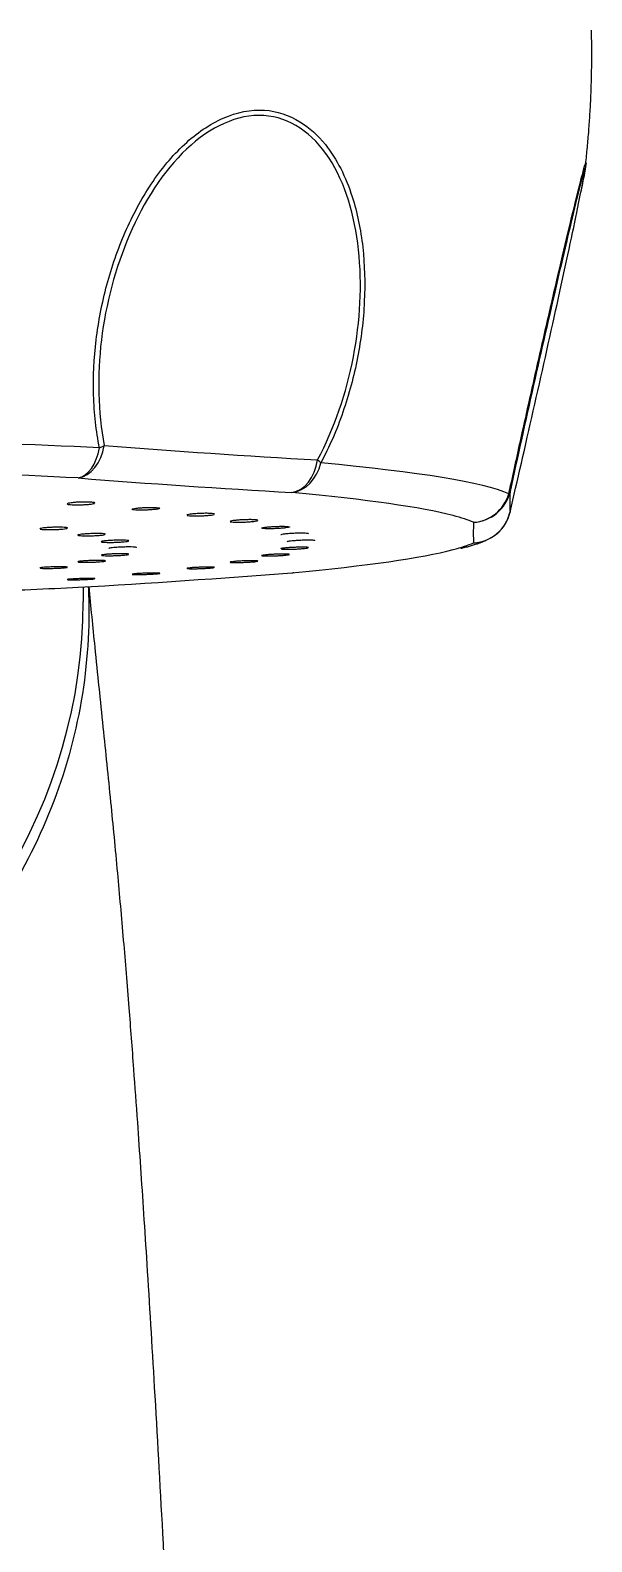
# Model space of a CAD drawing. Extents: x 0 to 1128, y 0 to 827.
# Drawn here: x 261.82 to 276, y 542.89 to 581.02 of the extents above; entities that cross this region are included whole.
import ezdxf

# ---------------------------------------------------------------- set-up
doc = ezdxf.new("R2010")
doc.units = 0
doc.header["$LTSCALE"] = 10
doc.header["$MEASUREMENT"] = 0
doc.layers.add('1', color=7, linetype='CONTINUOUS')

msp = doc.modelspace()

# ---------------------------------------------------------------- linework, layer by layer
at = {"layer": '1', "color": 7, "linetype": 'Continuous'}
for centre, start, end in [((272.958, 569.084), 293.8949, 346.8505), ((268.387, 568.334), 274.5194, 275.2954)]:
    msp.add_arc(centre, 1, start, end, dxfattribs=at)
for centre, major_axis, ratio, start_param, end_param in [((248.159, 569.057), (-26.048, 0), 0.068015, 4.079323, 4.560057), ((263.003, 570.719), (-0.079, -0.997), 0.706171, 0.155693, 1.453709), ((263.003, 570.719), (0.982, 0.19), 0.392732, 5.249742, 5.412721), ((338.433, 1027.065), (112.347, 450.386), 0.703193, 3.258191, 3.274595), ((263.003, 570.719), (-0.05, -0.999), 0.590249, 0.136436, 1.364127), ((268.387, 570.353), (0.056, 0.998), 0.70472, 3.281086, 4.579101), ((268.387, 570.353), (-0.885, 0.466), 0.234157, 3.787186, 3.950164), ((248.159, 568.347), (25.142, 0), 0.068015, 0.93773, 1.418464), ((268.387, 570.353), (-0.092, -0.996), 0.80435, 0.166802, 1.394494), ((248.159, 569.057), (-26.048, 0), 0.068015, 3.293925, 3.774659), ((337.929, 1027.191), (-112.58, -451.32), 0.703193, 0.116598, 0.133002), ((248.159, 568.347), (25.142, 0), 0.068015, 0.253151, 0.633066), ((272.958, 569.602), (1, -0.024), 0.997106, 4.787481, 6.085496), ((272.958, 569.602), (0.977, -0.213), 0.38383, 6.104038, 6.267016), ((375.825, 1020.925), (101.67, 452.915), 0.01493, 3.066978, 3.083382), ((272.958, 569.602), (-0.405, -0.914), 0.986131, 0.47432, 1.702011), ((248.159, 568.347), (25.142, 0), 0.068015, 0.152332, 0.253151), ((375.113, 1021.085), (-101.881, -453.855), 0.01493, 6.208571, 6.224975), ((272.958, 569.084), (-1, -0.03), 0.998195, 1.59234, 2.890356), ((248.159, 568.347), (25.142, 0), 0.068015, 5.650119, 6.029651), ((248.159, 568.347), (25.142, 0), 0.068015, 6.029651, 6.130853), ((272.958, 569.084), (-0.405, 0.914), 0.986131, 2.771427, 3.141595), ((337.929, 1014.98), (-167.305, -434.02), 0.673333, 0.295659, 0.312063), ((268.387, 568.334), (-0.092, 0.996), 0.80435, 3.078944, 3.141595), ((268.387, 568.334), (0.079, -0.997), 0.703631, 6.230811, 6.283197), ((248.159, 568.347), (25.142, 0), 0.068015, 5.230334, 5.345455), ((248.159, 566.604), (-15, 0), 0.938583, 0, 3.141593)]:
    msp.add_ellipse(centre, major_axis=major_axis, ratio=ratio, start_param=start_param, end_param=end_param, dxfattribs=at)
for points, degree in [([(275.843, 577.646), (276.031, 579.331), (275.99, 581.021)], 2), ([(272.688, 567.951), (273.093, 568.04), (273.364, 568.17)], 2), ([(262.708, 567.463), (262.73, 567.465), (262.745, 567.468), (262.755, 567.47)], 3), ([(263.695, 567.624), (263.711, 567.626), (263.721, 567.629), (263.724, 567.631)], 3), ([(266.41, 567.458), (266.433, 567.46), (266.45, 567.462), (266.46, 567.464)], 3), ([(267.529, 567.619), (267.547, 567.621), (267.56, 567.624), (267.565, 567.626)], 3), ([(263.159, 566.977), (263.159, 566.604)], 1)]:
    msp.add_open_spline(points, degree=degree, dxfattribs=at)
for points, knots in [([(269.077, 570.181), (269.922, 571.785), (270.297, 573.739), (270.015, 576.355), (269.776, 577.167), (268.956, 578.422), (268.38, 578.827), (267.054, 578.911), (266.362, 578.582), (265.179, 577.465), (264.688, 576.691), (263.613, 574.194), (263.366, 572.229), (263.693, 570.547)], [0, 0, 0, 0, 0.25, 0.25, 0.375, 0.375, 0.5, 0.5, 0.625, 0.625, 0.75, 0.75, 1, 1, 1, 1]), ([(263.569, 570.485), (263.532, 570.7), (263.458, 571.133), (263.4, 572.039), (263.455, 573.207), (263.726, 574.604), (264.191, 575.947), (264.848, 577.174), (265.689, 578.198), (266.688, 578.881), (267.725, 579.093), (268.619, 578.793), (269.415, 578.069), (269.97, 576.957), (270.253, 575.562), (270.291, 574.176), (270.119, 572.761), (269.806, 571.602), (269.469, 570.722), (269.262, 570.31), (269.159, 570.105)], [0, 0, 0, 0, 0.030925, 0.062393, 0.124655, 0.186847, 0.248867, 0.311288, 0.373942, 0.43667, 0.499585, 0.558364, 0.609289, 0.687378, 0.749769, 0.812162, 0.87525, 0.93778, 0.969186, 1, 1, 1, 1]), ([(273.905, 569.326), (273.952, 569.54), (274.046, 569.973), (274.244, 570.874), (274.502, 572.034), (274.815, 573.414), (275.12, 574.736), (275.402, 575.936), (275.642, 576.93), (275.809, 577.578), (275.851, 577.702), (275.852, 577.673)], [0, 0, 0, 0, 0.061986, 0.125058, 0.249854, 0.37451, 0.498821, 0.623935, 0.749517, 0.875248, 1, 1, 1, 1]), ([(275.831, 577.539), (275.83, 577.596), (275.747, 577.289), (275.483, 576.216), (275.305, 575.461), (274.738, 573.01), (274.3, 571.064), (273.934, 569.383)], [0, 0, 0, 0, 0.249085, 0.249085, 0.49939, 0.49939, 1, 1, 1, 1]), ([(273.934, 568.865), (274.301, 570.436), (274.738, 572.366), (275.311, 574.974), (275.487, 575.788), (275.751, 577.058), (275.832, 577.478), (275.831, 577.539), (275.831, 577.539), (275.831, 577.539)], [0, 0, 0, 0, 0.499392, 0.499392, 0.749087, 0.749087, 0.998783, 0.998783, 1, 1, 1, 1]), ([(275.852, 577.673), (275.852, 577.672), (275.853, 577.644), (275.823, 577.459), (275.75, 577.095), (275.715, 576.925)], [0, 0, 0, 0, 0.006843, 0.603773, 1, 1, 1, 1]), ([(263.382, 569.112), (263.358, 569.114), (263.329, 569.116), (263.264, 569.118), (263.227, 569.118), (263.151, 569.118), (263.109, 569.117), (263.031, 569.114), (262.993, 569.112), (262.922, 569.106), (262.888, 569.103), (262.832, 569.096), (262.808, 569.092), (262.773, 569.084), (262.761, 569.08), (262.75, 569.072), (262.752, 569.068), (262.769, 569.062), (262.783, 569.058), (262.824, 569.053), (262.851, 569.051), (262.911, 569.048), (262.946, 569.047), (263.019, 569.047), (263.059, 569.047), (263.138, 569.05), (263.177, 569.052), (263.251, 569.056), (263.286, 569.059), (263.349, 569.066), (263.376, 569.07), (263.418, 569.077), (263.434, 569.081), (263.443, 569.085)], [0, 0, 0, 0, 0.062233, 0.062233, 0.124298, 0.124298, 0.188507, 0.188507, 0.249601, 0.249601, 0.313065, 0.313065, 0.375312, 0.375312, 0.437748, 0.437748, 0.501109, 0.501109, 0.562534, 0.562534, 0.626192, 0.626192, 0.687509, 0.687509, 0.750763, 0.750763, 0.812838, 0.812838, 0.875255, 0.875255, 0.938911, 0.938911, 1, 1, 1, 1]), ([(263.453, 569.093), (263.453, 569.094), (263.452, 569.096), (263.446, 569.101), (263.436, 569.104), (263.409, 569.109), (263.396, 569.11), (263.382, 569.112)], [0, 0, 0, 0, 0.189377, 0.189377, 0.686936, 0.686936, 1, 1, 1, 1]), ([(265.047, 568.974), (265.027, 568.977), (265.002, 568.979), (264.943, 568.981), (264.908, 568.982), (264.835, 568.982), (264.794, 568.982), (264.716, 568.979), (264.677, 568.977), (264.603, 568.973), (264.566, 568.97), (264.503, 568.963), (264.475, 568.96), (264.432, 568.952), (264.415, 568.948), (264.395, 568.94), (264.392, 568.937), (264.399, 568.929), (264.408, 568.926), (264.44, 568.921), (264.463, 568.918), (264.517, 568.915), (264.549, 568.914), (264.618, 568.913), (264.657, 568.913), (264.734, 568.915), (264.774, 568.916), (264.851, 568.92), (264.888, 568.923), (264.956, 568.929), (264.987, 568.932), (265.037, 568.94), (265.057, 568.944), (265.085, 568.951), (265.093, 568.955), (265.094, 568.963), (265.088, 568.966), (265.069, 568.971), (265.059, 568.973), (265.047, 568.974)], [0, 0, 0, 0, 0.053463, 0.053463, 0.106782, 0.106782, 0.161942, 0.161942, 0.214427, 0.214427, 0.268948, 0.268948, 0.322422, 0.322422, 0.37606, 0.37606, 0.430492, 0.430492, 0.483261, 0.483261, 0.537949, 0.537949, 0.590625, 0.590625, 0.644964, 0.644964, 0.698292, 0.698292, 0.751913, 0.751913, 0.806599, 0.806599, 0.859304, 0.859304, 0.914087, 0.914087, 0.96682, 0.96682, 1, 1, 1, 1]), ([(266.446, 568.824), (266.431, 568.826), (266.409, 568.829), (266.357, 568.832), (266.325, 568.833), (266.256, 568.834), (266.217, 568.833), (266.14, 568.832), (266.1, 568.83), (266.023, 568.826), (265.985, 568.823), (265.916, 568.817), (265.886, 568.814), (265.834, 568.807), (265.813, 568.803), (265.784, 568.796), (265.775, 568.792), (265.773, 568.787), (265.773, 568.787), (265.773, 568.786)], [0, 0, 0, 0, 0.121615, 0.121615, 0.242902, 0.242902, 0.368378, 0.368378, 0.487768, 0.487768, 0.611788, 0.611788, 0.733429, 0.733429, 0.855442, 0.855442, 0.979262, 0.979262, 1, 1, 1, 1]), ([(265.788, 568.778), (265.788, 568.778), (265.788, 568.778), (265.799, 568.776), (265.818, 568.773), (265.864, 568.769), (265.893, 568.768), (265.957, 568.766), (265.994, 568.766), (266.07, 568.767), (266.11, 568.768), (266.187, 568.772), (266.226, 568.774), (266.299, 568.779), (266.333, 568.783), (266.39, 568.789), (266.414, 568.793), (266.451, 568.801), (266.464, 568.805), (266.469, 568.808)], [0, 0, 0, 0, 0.000242, 0.000242, 0.127237, 0.127237, 0.249562, 0.249562, 0.375749, 0.375749, 0.499587, 0.499587, 0.624105, 0.624105, 0.751096, 0.751096, 0.873488, 0.873488, 1, 1, 1, 1]), ([(266.473, 568.812), (266.473, 568.814), (266.471, 568.817), (266.462, 568.82), (266.455, 568.822), (266.446, 568.824)], [0, 0, 0, 0, 0.490899, 0.490899, 1, 1, 1, 1]), ([(267.556, 568.663), (267.546, 568.665), (267.529, 568.668), (267.484, 568.671), (267.456, 568.672), (267.392, 568.674), (267.355, 568.674), (267.28, 568.673), (267.241, 568.672), (267.163, 568.668), (267.123, 568.666), (267.05, 568.661), (267.016, 568.657), (266.958, 568.651), (266.933, 568.647), (266.894, 568.64), (266.881, 568.636), (266.871, 568.631), (266.869, 568.629), (266.87, 568.627)], [0, 0, 0, 0, 0.116544, 0.116544, 0.232774, 0.232774, 0.353018, 0.353018, 0.46743, 0.46743, 0.586279, 0.586279, 0.702848, 0.702848, 0.819774, 0.819774, 0.93843, 0.93843, 1, 1, 1, 1]), ([(266.874, 568.623), (266.874, 568.623), (266.874, 568.623), (266.881, 568.62), (266.894, 568.617), (266.933, 568.613), (266.957, 568.611), (267.016, 568.609), (267.05, 568.609), (267.123, 568.609), (267.162, 568.61), (267.24, 568.613), (267.28, 568.615), (267.355, 568.62), (267.392, 568.623), (267.455, 568.629), (267.483, 568.632), (267.528, 568.639), (267.546, 568.643), (267.556, 568.647)], [0, 0, 0, 0, 0.000242, 0.000242, 0.127237, 0.127237, 0.249562, 0.249562, 0.375751, 0.375751, 0.499589, 0.499589, 0.624107, 0.624107, 0.751099, 0.751099, 0.873492, 0.873492, 1, 1, 1, 1]), ([(267.569, 568.655), (267.569, 568.655), (267.569, 568.656), (267.567, 568.659), (267.563, 568.661), (267.556, 568.663)], [0, 0, 0, 0, 0.273259, 0.273259, 1, 1, 1, 1]), ([(262.742, 568.472), (262.728, 568.475), (262.707, 568.477), (262.657, 568.481), (262.626, 568.482), (262.558, 568.483), (262.52, 568.483), (262.442, 568.482), (262.403, 568.481), (262.326, 568.478), (262.287, 568.476), (262.217, 568.471), (262.186, 568.468), (262.132, 568.462), (262.11, 568.458), (262.078, 568.451), (262.069, 568.448), (262.065, 568.443), (262.065, 568.442), (262.065, 568.442)], [0, 0, 0, 0, 0.120372, 0.120372, 0.24042, 0.24042, 0.364603, 0.364603, 0.482723, 0.482723, 0.605402, 0.605402, 0.725677, 0.725677, 0.846332, 0.846332, 0.968805, 0.968805, 1, 1, 1, 1]), ([(262.077, 568.435), (262.077, 568.435), (262.077, 568.435), (262.087, 568.432), (262.104, 568.429), (262.149, 568.425), (262.176, 568.424), (262.239, 568.422), (262.276, 568.421), (262.351, 568.422), (262.39, 568.423), (262.468, 568.425), (262.508, 568.427), (262.581, 568.432), (262.616, 568.434), (262.675, 568.44), (262.7, 568.444), (262.739, 568.45), (262.753, 568.454), (262.759, 568.457)], [0, 0, 0, 0, 0.000258, 0.000258, 0.127296, 0.127296, 0.249691, 0.249691, 0.375931, 0.375931, 0.499784, 0.499784, 0.62429, 0.62429, 0.75122, 0.75122, 0.873545, 0.873545, 1, 1, 1, 1]), ([(262.765, 568.462), (262.765, 568.464), (262.763, 568.466), (262.757, 568.469), (262.75, 568.471), (262.742, 568.472)], [0, 0, 0, 0, 0.447688, 0.447688, 1, 1, 1, 1]), ([(263.718, 568.311), (263.71, 568.314), (263.695, 568.316), (263.655, 568.32), (263.628, 568.322), (263.568, 568.324), (263.532, 568.324), (263.458, 568.324), (263.419, 568.323), (263.341, 568.321), (263.301, 568.319), (263.226, 568.315), (263.191, 568.312), (263.13, 568.307), (263.102, 568.303), (263.06, 568.297), (263.044, 568.293), (263.029, 568.288), (263.026, 568.286), (263.026, 568.283)], [0, 0, 0, 0, 0.114219, 0.114219, 0.22813, 0.22813, 0.345965, 0.345965, 0.458046, 0.458046, 0.574453, 0.574453, 0.68858, 0.68858, 0.803067, 0.803067, 0.919279, 0.919279, 1, 1, 1, 1]), ([(263.028, 568.281), (263.028, 568.281), (263.028, 568.281), (263.032, 568.278), (263.043, 568.275), (263.077, 568.271), (263.1, 568.269), (263.154, 568.266), (263.187, 568.265), (263.258, 568.265), (263.297, 568.265), (263.374, 568.267), (263.414, 568.268), (263.491, 568.272), (263.529, 568.275), (263.595, 568.28), (263.625, 568.283), (263.674, 568.289), (263.693, 568.293), (263.706, 568.296)], [0, 0, 0, 0, 0.000257, 0.000257, 0.127296, 0.127296, 0.249691, 0.249691, 0.375932, 0.375932, 0.499785, 0.499785, 0.624291, 0.624291, 0.751221, 0.751221, 0.873547, 0.873547, 1, 1, 1, 1]), ([(263.725, 568.305), (263.725, 568.305), (263.726, 568.305), (263.726, 568.308), (263.723, 568.309), (263.718, 568.311)], [0, 0, 0, 0, 0.075695, 0.075695, 1, 1, 1, 1]), ([(268.361, 568.493), (268.355, 568.496), (268.343, 568.498), (268.307, 568.502), (268.282, 568.504), (268.225, 568.506), (268.19, 568.506), (268.118, 568.506), (268.08, 568.505), (268.002, 568.502), (267.962, 568.5), (267.886, 568.495), (267.849, 568.492), (267.785, 568.486), (267.756, 568.483), (267.709, 568.476), (267.691, 568.472), (267.669, 568.466), (267.664, 568.462), (267.667, 568.456), (267.675, 568.454), (267.705, 568.449), (267.726, 568.447), (267.777, 568.445), (267.808, 568.444), (267.877, 568.444), (267.914, 568.444), (267.991, 568.446), (268.031, 568.448), (268.109, 568.452), (268.148, 568.455), (268.216, 568.461), (268.247, 568.464), (268.3, 568.47), (268.323, 568.474), (268.352, 568.481), (268.361, 568.484), (268.365, 568.489), (268.365, 568.491), (268.361, 568.493)], [0, 0, 0, 0, 0.053463, 0.053463, 0.106782, 0.106782, 0.161942, 0.161942, 0.214427, 0.214427, 0.268948, 0.268948, 0.322422, 0.322422, 0.37606, 0.37606, 0.430492, 0.430492, 0.483261, 0.483261, 0.537949, 0.537949, 0.590625, 0.590625, 0.644964, 0.644964, 0.698292, 0.698292, 0.751913, 0.751913, 0.806599, 0.806599, 0.859304, 0.859304, 0.914087, 0.914087, 0.96682, 0.96682, 1, 1, 1, 1]), ([(268.847, 568.318), (268.846, 568.321), (268.839, 568.324), (268.811, 568.328), (268.791, 568.329), (268.741, 568.332), (268.71, 568.332), (268.642, 568.332), (268.605, 568.332), (268.529, 568.33), (268.488, 568.328), (268.41, 568.324), (268.372, 568.322), (268.302, 568.316), (268.27, 568.313), (268.216, 568.307), (268.193, 568.303), (268.162, 568.297), (268.152, 568.293), (268.148, 568.29), (268.147, 568.289), (268.147, 568.288)], [0, 0, 0, 0, 0.107336, 0.107336, 0.214382, 0.214382, 0.325126, 0.325126, 0.430498, 0.430498, 0.539957, 0.539957, 0.647315, 0.647315, 0.755003, 0.755003, 0.864284, 0.864284, 0.970226, 0.970226, 1, 1, 1, 1]), ([(264.311, 568.141), (264.309, 568.144), (264.301, 568.147), (264.271, 568.151), (264.25, 568.153), (264.198, 568.155), (264.165, 568.156), (264.096, 568.157), (264.059, 568.157), (263.982, 568.155), (263.941, 568.154), (263.864, 568.15), (263.826, 568.148), (263.758, 568.143), (263.727, 568.14), (263.674, 568.134), (263.653, 568.131), (263.623, 568.125), (263.615, 568.121), (263.612, 568.118), (263.612, 568.118), (263.612, 568.117)], [0, 0, 0, 0, 0.108492, 0.108492, 0.216692, 0.216692, 0.328619, 0.328619, 0.435082, 0.435082, 0.545652, 0.545652, 0.654057, 0.654057, 0.762804, 0.762804, 0.87319, 0.87319, 0.980229, 0.980229, 1, 1, 1, 1]), ([(263.626, 568.11), (263.626, 568.11), (263.626, 568.11), (263.638, 568.108), (263.655, 568.106), (263.7, 568.103), (263.729, 568.102), (263.794, 568.1), (263.83, 568.1), (263.905, 568.101), (263.945, 568.102), (264.024, 568.105), (264.064, 568.107), (264.136, 568.112), (264.169, 568.115), (264.227, 568.12), (264.252, 568.123), (264.289, 568.13), (264.301, 568.133), (264.311, 568.138), (264.313, 568.14), (264.311, 568.141)], [0, 0, 0, 0, 0.000418, 0.000418, 0.114443, 0.114443, 0.232051, 0.232051, 0.347434, 0.347434, 0.463426, 0.463426, 0.581676, 0.581676, 0.695636, 0.695636, 0.814118, 0.814118, 0.928195, 0.928195, 1, 1, 1, 1]), ([(264.507, 567.967), (264.511, 567.97), (264.508, 567.973), (264.49, 567.977), (264.475, 567.979), (264.433, 567.982), (264.405, 567.984), (264.343, 567.985), (264.308, 567.985), (264.234, 567.984), (264.194, 567.983), (264.115, 567.981), (264.076, 567.979), (264.002, 567.975), (263.967, 567.972), (263.906, 567.967), (263.88, 567.964), (263.84, 567.958), (263.825, 567.955), (263.811, 567.95), (263.809, 567.948), (263.809, 567.947)], [0, 0, 0, 0, 0.10312, 0.10312, 0.205961, 0.205961, 0.312345, 0.312345, 0.413535, 0.413535, 0.51863, 0.51863, 0.621666, 0.621666, 0.725028, 0.725028, 0.829947, 0.829947, 0.931685, 0.931685, 1, 1, 1, 1]), ([(268.847, 567.968), (268.847, 567.969), (268.846, 567.97), (268.841, 567.973), (268.83, 567.975), (268.797, 567.978), (268.773, 567.979), (268.717, 567.98), (268.685, 567.98), (268.615, 567.979), (268.576, 567.978), (268.498, 567.975), (268.458, 567.974), (268.381, 567.969), (268.344, 567.967), (268.277, 567.961), (268.247, 567.958), (268.199, 567.953), (268.18, 567.95), (268.154, 567.944), (268.147, 567.941), (268.147, 567.938), (268.147, 567.938), (268.147, 567.938)], [0, 0, 0, 0, 0.035875, 0.035875, 0.141725, 0.141725, 0.251233, 0.251233, 0.355428, 0.355428, 0.463665, 0.463665, 0.569825, 0.569825, 0.67631, 0.67631, 0.784371, 0.784371, 0.88913, 0.88913, 0.997698, 0.997698, 1, 1, 1, 1]), ([(268.167, 567.932), (268.167, 567.932), (268.167, 567.932), (268.18, 567.93), (268.2, 567.929), (268.249, 567.927), (268.28, 567.927), (268.346, 567.927), (268.383, 567.928), (268.46, 567.93), (268.501, 567.931), (268.579, 567.935), (268.616, 567.938), (268.687, 567.943), (268.72, 567.946), (268.775, 567.951), (268.797, 567.954), (268.824, 567.959), (268.832, 567.961), (268.838, 567.963)], [0, 0, 0, 0, 0.00042, 0.00042, 0.133102, 0.133102, 0.263314, 0.263314, 0.39424, 0.39424, 0.527768, 0.527768, 0.65646, 0.65646, 0.790225, 0.790225, 0.918985, 0.918985, 1, 1, 1, 1]), ([(269.007, 568.14), (269.011, 568.143), (269.008, 568.146), (268.99, 568.15), (268.975, 568.152), (268.933, 568.155), (268.905, 568.156), (268.843, 568.156), (268.808, 568.156), (268.734, 568.155), (268.694, 568.153), (268.615, 568.15), (268.576, 568.148), (268.502, 568.143), (268.467, 568.14), (268.406, 568.134), (268.38, 568.131), (268.34, 568.125), (268.325, 568.122), (268.311, 568.117), (268.309, 568.115), (268.309, 568.113)], [0, 0, 0, 0, 0.103078, 0.103078, 0.205876, 0.205876, 0.312226, 0.312226, 0.413418, 0.413418, 0.518534, 0.518534, 0.621633, 0.621633, 0.725048, 0.725048, 0.829993, 0.829993, 0.931732, 0.931732, 1, 1, 1, 1]), ([(262.765, 567.474), (262.765, 567.475), (262.764, 567.476), (262.759, 567.478), (262.749, 567.48), (262.715, 567.483), (262.692, 567.484), (262.638, 567.485), (262.605, 567.486), (262.535, 567.485), (262.496, 567.485), (262.419, 567.483), (262.378, 567.482), (262.301, 567.479), (262.264, 567.477), (262.197, 567.473), (262.168, 567.47), (262.118, 567.466), (262.098, 567.463), (262.072, 567.458), (262.066, 567.456), (262.065, 567.454), (262.065, 567.454), (262.065, 567.454)], [0, 0, 0, 0, 0.033979, 0.033979, 0.14365, 0.14365, 0.247966, 0.247966, 0.356307, 0.356307, 0.462527, 0.462527, 0.569082, 0.569082, 0.677242, 0.677242, 0.782123, 0.782123, 0.890851, 0.890851, 0.995606, 0.995606, 1, 1, 1, 1]), ([(262.084, 567.448), (262.084, 567.448), (262.084, 567.448), (262.097, 567.447), (262.117, 567.446), (262.165, 567.444), (262.195, 567.443), (262.261, 567.443), (262.299, 567.443), (262.376, 567.445), (262.415, 567.446), (262.493, 567.448), (262.532, 567.45), (262.603, 567.454), (262.635, 567.456), (262.679, 567.46), (262.695, 567.461), (262.708, 567.463)], [0, 0, 0, 0, 0.00056, 0.00056, 0.150724, 0.150724, 0.301681, 0.301681, 0.455576, 0.455576, 0.603889, 0.603889, 0.758086, 0.758086, 0.90655, 0.90655, 1, 1, 1, 1]), ([(263.725, 567.633), (263.726, 567.635), (263.722, 567.636), (263.705, 567.64), (263.688, 567.641), (263.643, 567.644), (263.616, 567.644), (263.554, 567.645), (263.517, 567.645), (263.442, 567.644), (263.402, 567.643), (263.324, 567.641), (263.285, 567.639), (263.211, 567.635), (263.177, 567.633), (263.118, 567.628), (263.092, 567.625), (263.053, 567.62), (263.039, 567.617), (263.028, 567.613), (263.026, 567.612), (263.026, 567.611)], [0, 0, 0, 0, 0.082183, 0.082183, 0.191752, 0.191752, 0.295972, 0.295972, 0.404213, 0.404213, 0.510334, 0.510334, 0.61679, 0.61679, 0.72485, 0.72485, 0.829634, 0.829634, 0.938262, 0.938262, 1, 1, 1, 1]), ([(263.03, 567.608), (263.03, 567.608), (263.03, 567.608), (263.036, 567.606), (263.048, 567.604), (263.086, 567.601), (263.11, 567.6), (263.168, 567.599), (263.201, 567.599), (263.274, 567.599), (263.314, 567.6), (263.392, 567.602), (263.431, 567.604), (263.506, 567.607), (263.544, 567.609), (263.608, 567.614), (263.636, 567.617), (263.673, 567.621), (263.685, 567.622), (263.695, 567.624)], [0, 0, 0, 0, 0.000402, 0.000402, 0.133155, 0.133155, 0.263397, 0.263397, 0.394326, 0.394326, 0.527805, 0.527805, 0.656441, 0.656441, 0.79018, 0.79018, 0.918948, 0.918948, 1, 1, 1, 1]), ([(264.312, 567.799), (264.312, 567.8), (264.311, 567.801), (264.308, 567.803), (264.298, 567.806), (264.267, 567.809), (264.244, 567.811), (264.19, 567.812), (264.159, 567.813), (264.09, 567.813), (264.051, 567.812), (263.973, 567.811), (263.933, 567.809), (263.857, 567.806), (263.819, 567.804), (263.751, 567.799), (263.72, 567.796), (263.67, 567.791), (263.649, 567.788), (263.621, 567.783), (263.613, 567.78), (263.612, 567.777), (263.612, 567.777), (263.612, 567.776)], [0, 0, 0, 0, 0.025819, 0.025819, 0.131717, 0.131717, 0.241262, 0.241262, 0.345459, 0.345459, 0.453676, 0.453676, 0.559774, 0.559774, 0.666207, 0.666207, 0.774244, 0.774244, 0.879004, 0.879004, 0.987608, 0.987608, 1, 1, 1, 1]), ([(263.628, 567.771), (263.628, 567.771), (263.628, 567.771), (263.64, 567.769), (263.659, 567.767), (263.706, 567.765), (263.736, 567.764), (263.801, 567.763), (263.837, 567.763), (263.914, 567.765), (263.955, 567.766), (264.032, 567.769), (264.071, 567.771), (264.142, 567.775), (264.176, 567.778), (264.232, 567.783), (264.256, 567.786), (264.285, 567.79), (264.293, 567.792), (264.3, 567.793)], [0, 0, 0, 0, 0.000401, 0.000401, 0.133154, 0.133154, 0.263396, 0.263396, 0.394325, 0.394325, 0.527804, 0.527804, 0.65644, 0.65644, 0.79018, 0.79018, 0.918948, 0.918948, 1, 1, 1, 1]), ([(266.473, 567.469), (266.473, 567.47), (266.473, 567.47), (266.47, 567.472), (266.46, 567.474), (266.429, 567.476), (266.407, 567.477), (266.355, 567.478), (266.323, 567.478), (266.253, 567.477), (266.215, 567.476), (266.138, 567.474), (266.098, 567.472), (266.02, 567.469), (265.982, 567.467), (265.914, 567.462), (265.884, 567.46), (265.832, 567.455), (265.811, 567.453), (265.783, 567.448), (265.775, 567.446), (265.773, 567.444), (265.773, 567.444), (265.773, 567.443)], [0, 0, 0, 0, 0.023904, 0.023904, 0.133615, 0.133615, 0.238005, 0.238005, 0.346444, 0.346444, 0.452803, 0.452803, 0.559486, 0.559486, 0.667749, 0.667749, 0.772704, 0.772704, 0.881475, 0.881475, 0.986245, 0.986245, 1, 1, 1, 1]), ([(265.789, 567.439), (265.789, 567.439), (265.789, 567.439), (265.801, 567.438), (265.819, 567.437), (265.866, 567.435), (265.894, 567.435), (265.96, 567.435), (265.997, 567.436), (266.073, 567.438), (266.112, 567.439), (266.19, 567.442), (266.23, 567.444), (266.301, 567.449), (266.334, 567.451), (266.38, 567.455), (266.396, 567.456), (266.41, 567.458)], [0, 0, 0, 0, 0.000558, 0.000558, 0.150678, 0.150678, 0.301623, 0.301623, 0.455566, 0.455566, 0.603934, 0.603934, 0.758151, 0.758151, 0.906598, 0.906598, 1, 1, 1, 1]), ([(267.569, 567.628), (267.569, 567.63), (267.567, 567.631), (267.555, 567.634), (267.541, 567.635), (267.501, 567.637), (267.475, 567.638), (267.416, 567.638), (267.381, 567.638), (267.307, 567.636), (267.268, 567.635), (267.19, 567.632), (267.15, 567.63), (267.075, 567.626), (267.039, 567.624), (266.977, 567.619), (266.95, 567.616), (266.906, 567.611), (266.889, 567.608), (266.873, 567.604), (266.869, 567.602), (266.87, 567.601)], [0, 0, 0, 0, 0.062681, 0.062681, 0.172272, 0.172272, 0.276547, 0.276547, 0.384867, 0.384867, 0.491109, 0.491109, 0.597675, 0.597675, 0.705819, 0.705819, 0.810659, 0.810659, 0.91931, 0.91931, 1, 1, 1, 1]), ([(266.871, 567.6), (266.871, 567.6), (266.871, 567.6), (266.874, 567.598), (266.884, 567.596), (266.917, 567.593), (266.94, 567.593), (266.994, 567.592), (267.026, 567.592), (267.096, 567.593), (267.135, 567.594), (267.213, 567.596), (267.252, 567.598), (267.329, 567.602), (267.367, 567.604), (267.434, 567.609), (267.464, 567.611), (267.504, 567.615), (267.518, 567.617), (267.529, 567.619)], [0, 0, 0, 0, 0.000422, 0.000422, 0.133104, 0.133104, 0.263315, 0.263315, 0.394242, 0.394242, 0.527769, 0.527769, 0.65646, 0.65646, 0.790225, 0.790225, 0.918985, 0.918985, 1, 1, 1, 1]), ([(268.343, 567.788), (268.356, 567.79), (268.364, 567.793), (268.365, 567.798), (268.359, 567.8), (268.335, 567.803), (268.316, 567.804), (268.267, 567.806), (268.238, 567.806), (268.173, 567.806), (268.136, 567.805), (268.059, 567.803), (268.019, 567.802), (267.942, 567.798), (267.903, 567.796), (267.831, 567.791), (267.798, 567.788), (267.742, 567.783), (267.719, 567.78), (267.684, 567.775), (267.672, 567.772), (267.666, 567.769), (267.665, 567.768), (267.665, 567.767)], [0, 0, 0, 0, 0.095616, 0.095616, 0.190974, 0.190974, 0.289625, 0.289625, 0.383492, 0.383492, 0.480999, 0.480999, 0.576636, 0.576636, 0.672564, 0.672564, 0.769914, 0.769914, 0.864288, 0.864288, 0.962093, 0.962093, 1, 1, 1, 1]), ([(267.673, 567.763), (267.673, 567.763), (267.673, 567.763), (267.681, 567.761), (267.696, 567.76), (267.738, 567.758), (267.764, 567.757), (267.825, 567.757), (267.86, 567.757), (267.934, 567.758), (267.974, 567.76), (268.053, 567.763), (268.092, 567.765), (268.166, 567.769), (268.202, 567.772), (268.263, 567.777), (268.289, 567.78), (268.323, 567.784), (268.334, 567.786), (268.343, 567.788)], [0, 0, 0, 0, 0.000419, 0.000419, 0.133102, 0.133102, 0.263314, 0.263314, 0.39424, 0.39424, 0.527767, 0.527767, 0.656459, 0.656459, 0.790225, 0.790225, 0.918984, 0.918984, 1, 1, 1, 1]), ([(263.453, 567.184), (263.453, 567.185), (263.451, 567.186), (263.442, 567.188), (263.43, 567.189), (263.393, 567.19), (263.368, 567.191), (263.31, 567.191), (263.276, 567.191), (263.204, 567.19), (263.165, 567.189), (263.087, 567.187), (263.046, 567.185), (262.971, 567.182), (262.935, 567.181), (262.871, 567.177), (262.841, 567.175), (262.796, 567.171), (262.779, 567.169), (262.756, 567.165), (262.751, 567.164), (262.755, 567.161), (262.764, 567.159), (262.794, 567.158), (262.815, 567.157), (262.867, 567.156), (262.899, 567.156), (262.967, 567.157), (263.005, 567.157), (263.082, 567.159), (263.123, 567.161), (263.2, 567.163), (263.237, 567.165), (263.292, 567.168), (263.313, 567.169), (263.331, 567.17)], [0, 0, 0, 0, 0.030676, 0.030676, 0.091382, 0.091382, 0.154442, 0.154442, 0.216292, 0.216292, 0.278332, 0.278332, 0.34129, 0.34129, 0.402324, 0.402324, 0.465577, 0.465577, 0.526504, 0.526504, 0.589355, 0.589355, 0.651035, 0.651035, 0.713055, 0.713055, 0.776306, 0.776306, 0.837267, 0.837267, 0.900631, 0.900631, 0.961623, 0.961623, 1, 1, 1, 1]), ([(263.331, 567.17), (263.361, 567.172), (263.386, 567.174), (263.425, 567.178), (263.439, 567.18), (263.446, 567.182)], [0, 0, 0, 0, 0.500749, 0.500749, 1, 1, 1, 1]), ([(265.004, 567.307), (265.03, 567.31), (265.051, 567.312), (265.081, 567.316), (265.09, 567.318), (265.095, 567.321), (265.091, 567.323), (265.069, 567.326), (265.052, 567.326), (265.007, 567.328), (264.978, 567.328), (264.914, 567.328), (264.877, 567.327), (264.802, 567.326), (264.762, 567.324), (264.684, 567.321), (264.644, 567.32), (264.572, 567.316), (264.539, 567.314), (264.48, 567.31), (264.455, 567.307), (264.418, 567.303), (264.405, 567.301), (264.395, 567.298), (264.394, 567.297), (264.394, 567.297)], [0, 0, 0, 0, 0.086602, 0.086602, 0.17297, 0.17297, 0.262322, 0.262322, 0.34734, 0.34734, 0.435655, 0.435655, 0.522276, 0.522276, 0.609161, 0.609161, 0.697333, 0.697333, 0.782811, 0.782811, 0.871396, 0.871396, 0.956723, 0.956723, 1, 1, 1, 1]), ([(264.399, 567.294), (264.399, 567.294), (264.399, 567.294), (264.406, 567.293), (264.42, 567.292), (264.458, 567.29), (264.483, 567.289), (264.542, 567.289), (264.577, 567.289), (264.65, 567.291), (264.689, 567.292), (264.767, 567.294), (264.808, 567.296), (264.883, 567.299), (264.918, 567.301), (264.969, 567.305), (264.987, 567.306), (265.004, 567.307)], [0, 0, 0, 0, 0.000559, 0.000559, 0.15068, 0.15068, 0.301624, 0.301624, 0.455567, 0.455567, 0.603935, 0.603935, 0.758152, 0.758152, 0.906598, 0.906598, 1, 1, 1, 1]), ([(263.289, 566.986), (263.299, 566.779), (263.348, 564.709), (262.515, 560.776), (259.145, 556.037), (254.102, 552.871), (250.137, 552.129), (248.154, 552.129)], [0, 0, 0, 0, 0.027001, 0.270251, 0.5135, 0.75675, 1, 1, 1, 1]), ([(268.404, 456.246), (268.331, 458.431), (268.19, 462.697), (267.985, 468.94), (267.791, 474.853), (267.589, 480.994), (267.382, 487.259), (267.172, 493.539), (266.948, 500.105), (266.704, 507.077), (266.431, 514.532), (266.153, 521.735), (265.886, 528.176), (265.633, 533.863), (265.401, 538.715), (265.178, 543.022), (264.971, 546.709), (264.811, 549.339), (264.694, 551.149), (264.615, 552.339), (264.53, 553.559), (264.432, 554.914), (264.314, 556.462), (264.178, 558.13), (264.025, 559.846), (263.856, 561.623), (263.661, 563.503), (263.476, 565.295), (263.357, 566.478), (263.307, 566.987)], [0, 0, 0, 0, 0.043041, 0.084159, 0.123352, 0.160619, 0.207309, 0.250574, 0.290414, 0.345815, 0.401642, 0.45829, 0.515769, 0.562359, 0.608981, 0.652425, 0.692127, 0.72808, 0.743574, 0.75825, 0.772973, 0.791164, 0.813181, 0.839028, 0.866909, 0.898408, 0.933163, 0.971242, 1, 1, 1, 1])]:
    msp.add_open_spline(points, degree=3, knots=knots, dxfattribs=at)

doc.saveas('drawing.dxf')
